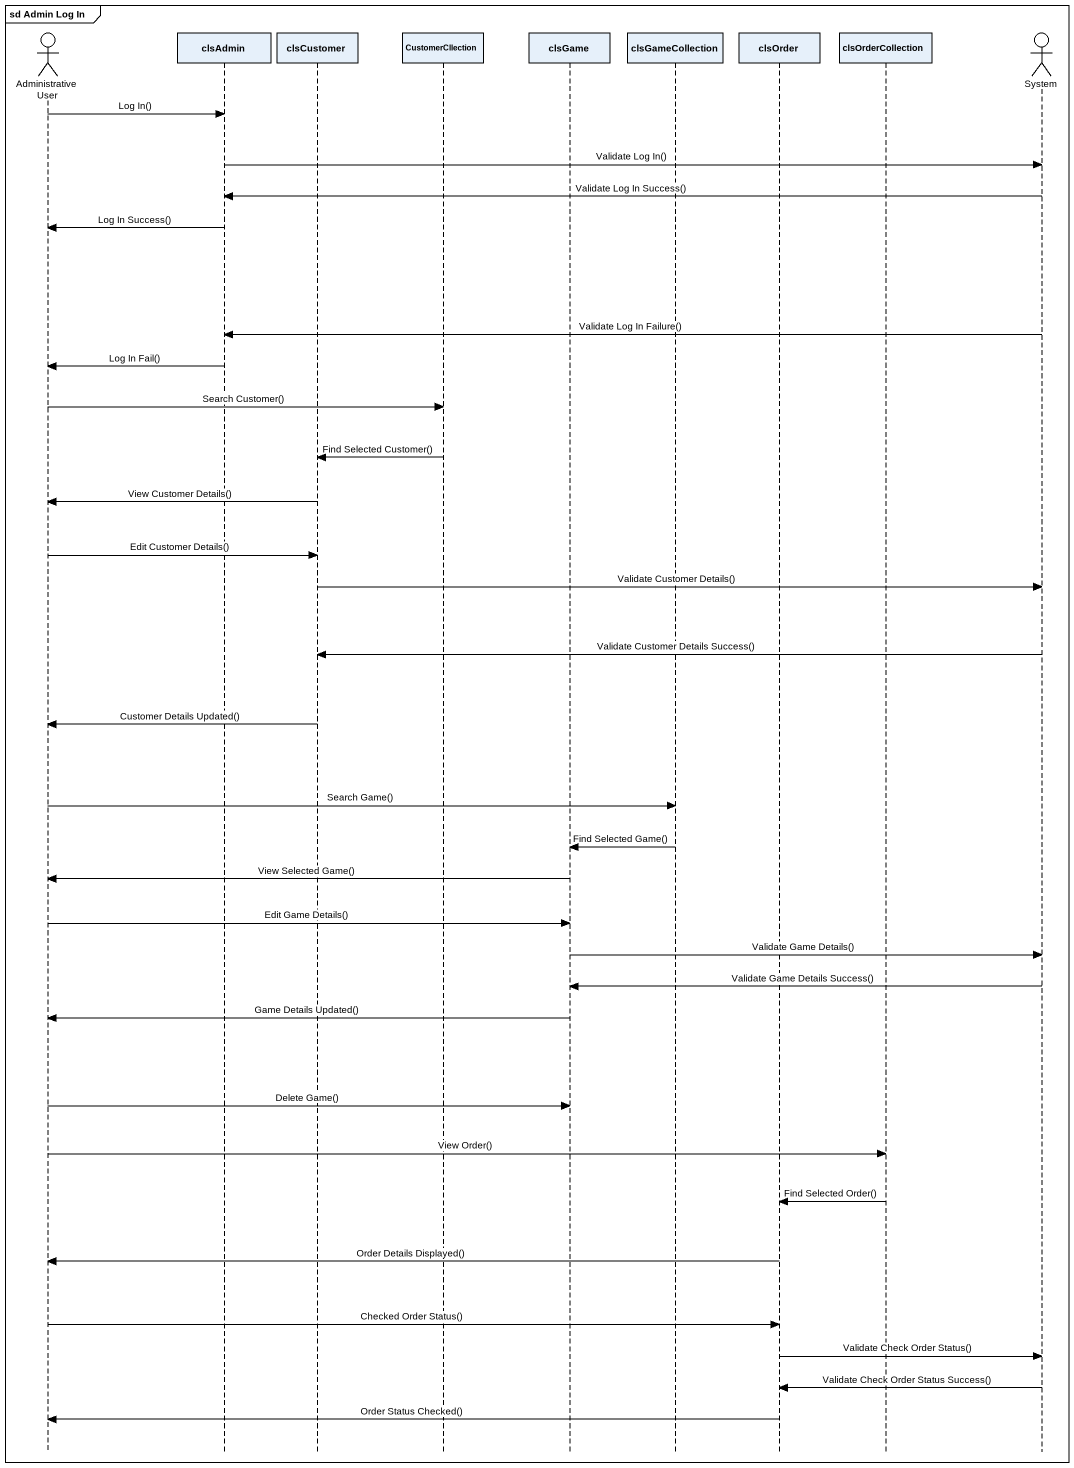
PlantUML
@startuml
mainframe sd Admin Log In
hide footbox
actor "Administrative User" as Administrative_User
participant clsAdmin
participant clsCustomer
participant CustomerCllection
participant clsGame
participant clsGameCollection
participant clsOrder
participant clsOrderCollection
actor System

Administrative_User -> clsAdmin : Log In()
clsAdmin -> System : Validate Log In()
System -> clsAdmin : Validate Log In Success()
clsAdmin -> Administrative_User : Log In Success()
System -> clsAdmin : Validate Log In Failure()
clsAdmin -> Administrative_User : Log In Fail()
Administrative_User -> CustomerCllection : Search Customer()
CustomerCllection -> clsCustomer : Find Selected Customer()
clsCustomer -> Administrative_User : View Customer Details()
Administrative_User -> clsCustomer : Edit Customer Details()
clsCustomer -> System : Validate Customer Details()
System -> clsCustomer : Validate Customer Details Success()
clsCustomer -> Administrative_User : Customer Details Updated()
Administrative_User -> clsGameCollection : Search Game()
clsGameCollection -> clsGame : Find Selected Game()
clsGame -> Administrative_User : View Selected Game()
Administrative_User -> clsGame : Edit Game Details()
clsGame -> System : Validate Game Details()
System -> clsGame : Validate Game Details Success()
clsGame -> Administrative_User : Game Details Updated()
Administrative_User -> clsGame : Delete Game()
Administrative_User -> clsOrderCollection : View Order()
clsOrderCollection -> clsOrder : Find Selected Order()
clsOrder -> Administrative_User : Order Details Displayed()
Administrative_User -> clsOrder : Checked Order Status()
clsOrder -> System : Validate Check Order Status()
System -> clsOrder : Validate Check Order Status Success()
clsOrder -> Administrative_User : Order Status Checked()
@enduml
